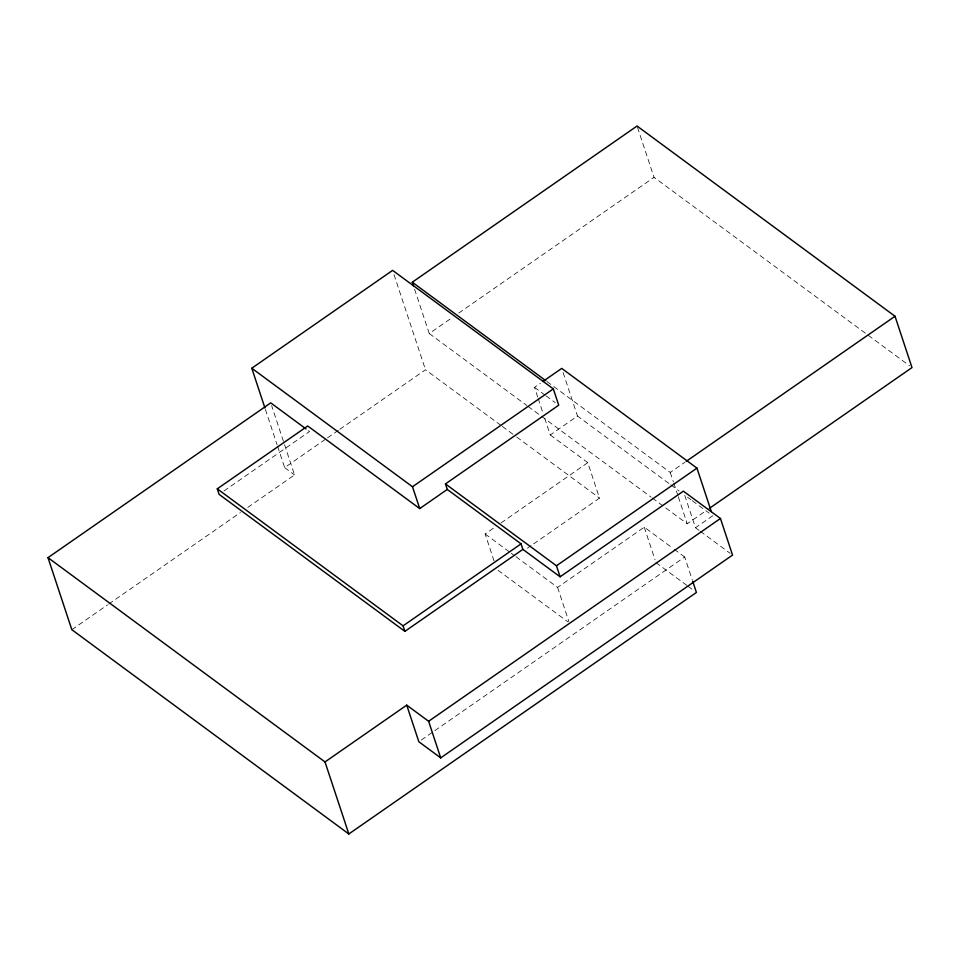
<?xml version="1.0" encoding="UTF-8"?>
<svg xmlns="http://www.w3.org/2000/svg" width="960" height="960" viewBox="0 0 960 960"><rect width="100%" height="100%" fill="white"/><g stroke="black" fill="none" stroke-linecap="round" stroke-linejoin="round"><path stroke-width="0.72" stroke-dasharray="4.8 3.6" d="M414.576 289.152L429.264 333.54L452.592 317.328M458.736 313.056L654.036 177.348L909.588 365.808M223.98 490.956L309.54 431.508L307.188 429.768M277.608 446.328L284.652 467.628L326.292 438.696M327.516 437.844L338.532 430.188M339.768 429.336L425.484 369.768L501.096 425.52M71.832 629.7L107.508 604.896M108.744 604.044L240.408 512.544M247.788 507.42L294.552 474.924L271.656 405.696M537.732 397.128L534.492 387.324L540.408 383.208M544.68 418.152L550.248 434.964L577.476 416.04L669.528 483.924M494.04 560.916L485.136 533.976L494.904 527.184M501.024 522.936L587.784 462.648L599.508 498.096L532.296 544.8M527.4 548.196L531.072 545.652M546.972 381.54L670.248 472.452L684.996 462.204M515.976 556.716L557.592 587.412L644.256 527.184L673.008 548.388M652.272 498L687.228 523.776L705.648 510.972M684.78 495.372L695.484 527.748L712.716 515.772M421.296 740.04L433.608 731.484M434.844 730.632L684.696 557.004L692.196 579.696M670.728 484.812L679.104 490.992M687.504 497.184L691.116 499.836M692.316 500.724L709.116 513.12M534.492 387.324L544.872 394.98M546.024 395.832L555.264 402.648M695.484 527.748L699.072 530.4M700.272 531.276L730.164 553.32M429.264 333.54L526.896 405.54M528.108 406.44L540.156 415.32M541.368 416.208L651.06 497.112M550.248 434.964L587.784 462.648M674.172 549.252L684.696 557.004M502.296 426.408L515.496 436.14M516.696 437.028L599.508 498.096M655.98 562.632L686.892 585.432M688.092 586.32L694.032 590.7M485.136 533.976L510.036 552.348M511.224 553.224L514.788 555.852M498.048 570.3L568.116 621.984M284.652 467.628L294.552 474.924M637.512 127.404L654.036 177.348M670.248 472.452L673.32 481.716M673.752 483.036L677.856 495.42M678.324 496.836L687.228 523.776M644.256 527.184L655.032 559.8M563.088 372.54L577.476 416.04M538.2 398.532L542.832 412.548M557.592 587.412L568.836 621.444M394.02 274.632L425.484 369.768M265.404 409.416L277.14 444.912"/><path stroke-width="1.44" d="M264.936 407.988L251.784 368.232L392.616 270.372L553.332 388.896L558.72 405.192L445.452 483.912L447.276 489.432L521.064 543.852L522.888 549.372L560.1 576.816L683.376 491.148L720.444 518.484L732.552 555.084L440.712 757.884L418.836 741.744L406.728 705.144L325.008 761.94L48 557.652L270.732 402.876L306.012 428.904M413.664 286.38L412.284 282.216L637.056 126.024L895.02 316.26L912 367.584L709.332 508.416M522.888 549.372L404.892 631.368L219.096 494.352L217.272 488.832L307.716 425.988L419.724 508.584L447.276 489.432M542.772 381.564L561.72 368.4L696.96 468.132L711.324 511.572M251.784 368.232L412.5 486.756L553.332 388.896M217.272 488.832L403.068 625.848L521.064 543.852M686.22 461.352L895.02 316.26M445.452 483.912L556.452 565.776L696.96 468.132M406.728 705.144L428.616 721.284L720.444 518.484M48 557.652L71.832 629.7L348.84 833.976L696.408 592.452L692.664 581.112M412.284 282.216L545.772 380.652M556.452 565.776L560.1 576.816M412.5 486.756L419.724 508.584M403.068 625.848L404.892 631.368M428.616 721.284L440.712 757.884M325.008 761.94L348.84 833.976"/></g></svg>
